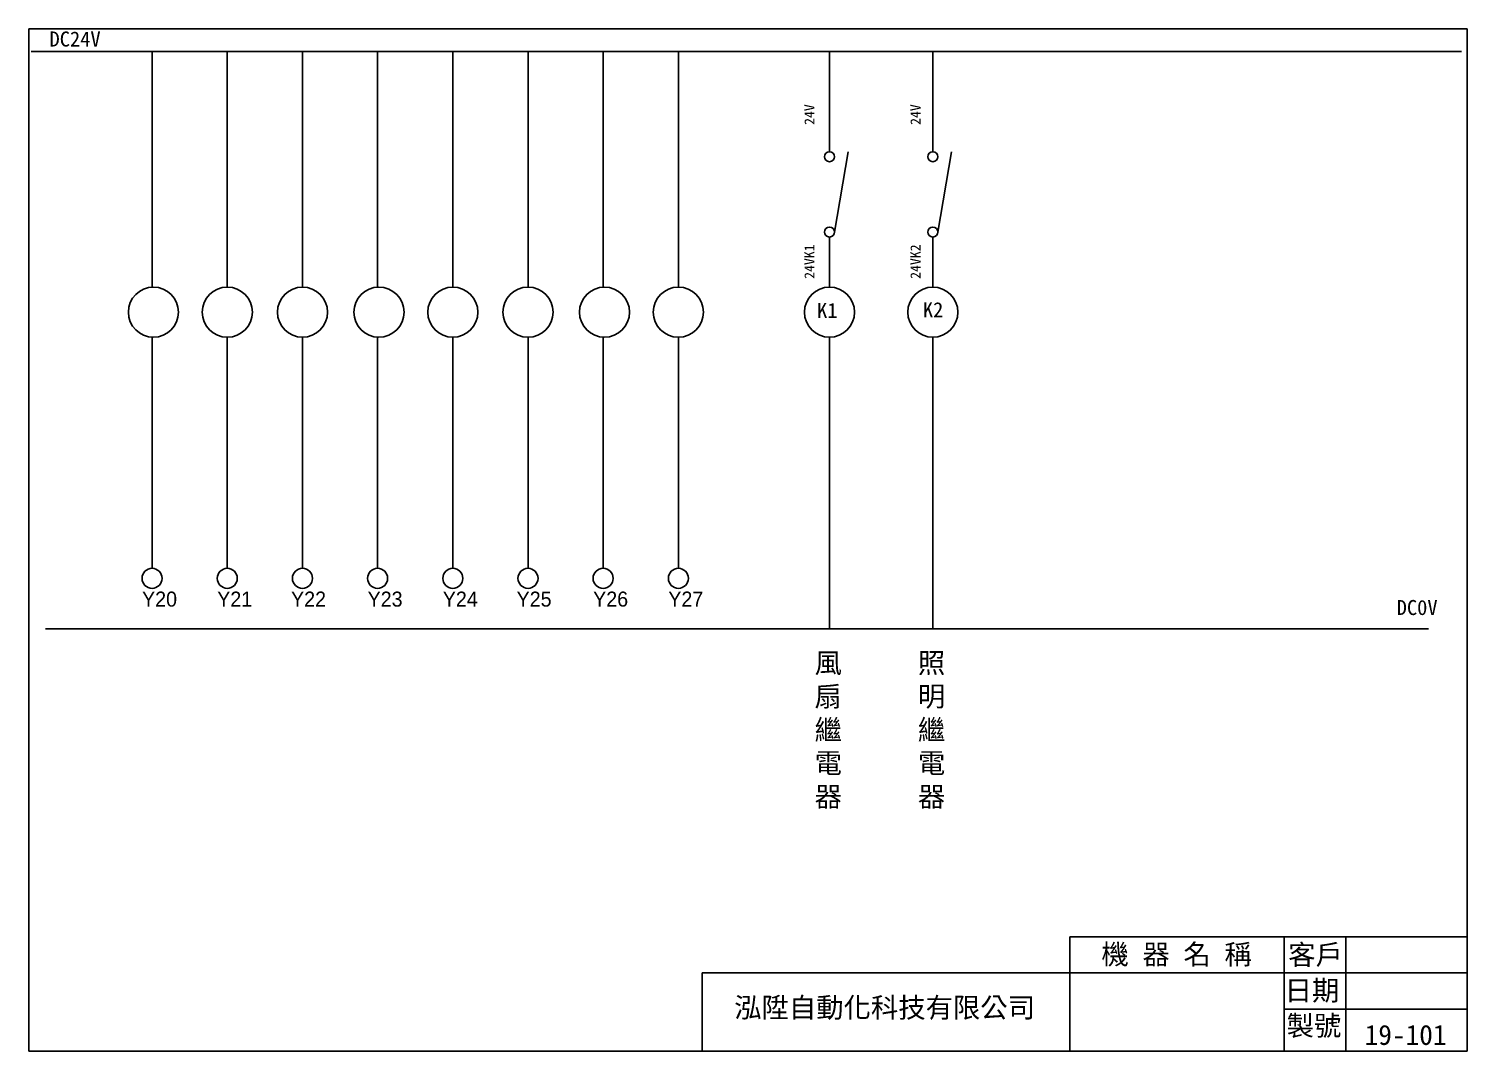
# Model space of a CAD drawing. Extents: x -3 to 1548, y -2 to 205.
# Drawn here: x 941 to 1228, y 0.9 to 204.9 of the extents above; entities that cross this region are included whole.
import ezdxf

# ---------------------------------------------------------------- set-up
doc = ezdxf.new("R2010")
doc.units = 0
doc.header["$MEASUREMENT"] = 0
doc.layers.add('DIM', color=6, linetype='CONTINUOUS')
doc.layers.add('圖框層', color=7, linetype='CONTINUOUS')
doc.styles.add('STYLE1', font='kaiu.ttf')
doc.styles.add('STYLE2', font='')
doc.styles.get('STYLE2').set_extended_font_data('PMingLiU')

msp = doc.modelspace()

# ---------------------------------------------------------------- linework, layer by layer
at = {"layer": 'DIM', "color": 6, "linetype": 'Continuous'}
for p, q in [((941.48, 200.38), (1226.87, 200.38)), ((965.59, 200.38), (965.59, 153.35)), ((980.59, 200.38), (980.59, 153.35)), ((995.59, 200.38), (995.59, 153.35)), ((1010.59, 200.38), (1010.59, 153.35)), ((1025.59, 200.38), (1025.59, 153.35)), ((1040.59, 200.38), (1040.59, 153.35)), ((1055.59, 200.38), (1055.59, 153.35)), ((1070.59, 200.38), (1070.59, 153.35)), ((1100.74, 200.38), (1226.87, 200.38)), ((1100.74, 200.38), (1100.74, 180.38)), ((1121.36, 200.38), (1121.36, 180.38)), ((1101.74, 164.35), (1104.49, 180.35)), ((1122.36, 164.35), (1125.1, 180.35)), ((1100.74, 153.35), (1100.74, 163.35)), ((1121.36, 153.35), (1121.36, 163.35)), ((965.59, 97.25), (965.59, 143.35)), ((965.59, 143.35), (965.59, 140.35)), ((980.59, 97.25), (980.59, 143.35)), ((980.59, 143.35), (980.59, 140.35)), ((995.59, 97.25), (995.59, 143.35)), ((995.59, 143.35), (995.59, 140.35)), ((1010.59, 97.25), (1010.59, 143.35)), ((1010.59, 143.35), (1010.59, 140.35)), ((1025.59, 97.25), (1025.59, 143.35)), ((1025.59, 143.35), (1025.59, 140.35)), ((1040.59, 97.25), (1040.59, 143.35)), ((1040.59, 143.35), (1040.59, 140.35)), ((1055.59, 97.25), (1055.59, 143.35)), ((1055.59, 143.35), (1055.59, 140.35)), ((1070.59, 97.25), (1070.59, 143.35)), ((1070.59, 143.35), (1070.59, 140.35)), ((1100.74, 85.16), (1100.74, 143.35)), ((1100.74, 143.35), (1100.74, 140.35)), ((1121.36, 85.16), (1121.36, 143.35)), ((1121.36, 143.35), (1121.36, 140.35)), ((944.34, 85.17), (1220.28, 85.17))]:
    msp.add_line(p, q, dxfattribs=at)
for centre, radius in [((1100.74, 179.38), 1), ((1121.36, 179.38), 1), ((1100.74, 164.35), 1), ((1121.36, 164.35), 1), ((965.85, 148.35), 5), ((980.59, 148.35), 5), ((995.59, 148.35), 5), ((1010.85, 148.35), 5), ((1025.59, 148.35), 5), ((1040.59, 148.35), 5), ((1055.85, 148.35), 5), ((1070.59, 148.35), 5), ((1100.74, 148.35), 5), ((1121.36, 148.35), 5), ((965.58, 95.25), 2), ((980.59, 95.25), 2), ((995.59, 95.25), 2), ((1010.58, 95.25), 2), ((1025.59, 95.25), 2), ((1040.59, 95.25), 2), ((1055.58, 95.25), 2), ((1070.59, 95.25), 2)]:
    msp.add_circle(centre, radius, dxfattribs=at)
at = {"layer": '圖框層', "color": 7}
for p, q in [((940.98, 204.9), (1227.98, 204.9)), ((940.98, 0.9), (940.98, 204.9)), ((1227.98, 0.9), (1227.98, 204.9)), ((1148.72, 23.75), (1227.98, 23.75)), ((1148.72, 23.75), (1148.72, 0.9)), ((1191.44, 0.9), (1191.44, 23.75)), ((1203.78, 0.9), (1203.78, 23.75)), ((1075.32, 16.54), (1075.32, 0.9)), ((1148.72, 16.54), (1075.32, 16.54)), ((1191.44, 16.54), (1148.72, 16.54)), ((1191.44, 16.54), (1227.98, 16.54)), ((1191.44, 9.32), (1227.98, 9.32)), ((940.98, 0.9), (1227.98, 0.9))]:
    msp.add_line(p, q, dxfattribs=at)

# ---------------------------------------------------------------- texts
at = {"layer": 'DIM', "color": 6, "linetype": 'Continuous', "style": 'STYLE1'}
for s, p in [('DC24V', (945.12, 201.36)), ('DC0V', (1213.91, 87.93))]:
    msp.add_text(s, height=3, dxfattribs=at).set_placement(p)
for s, p in [('24V', (1097.75, 185.72)), ('24V', (1118.9, 185.72)), ('24VK1', (1097.75, 155.01)), ('24VK2', (1118.9, 155.01))]:
    msp.add_text(s, height=2.018, rotation=90, dxfattribs=at).set_placement(p)
at = {"layer": 'DIM', "color": 163, "linetype": 'Continuous'}
for s, style, p in [('K1', 'STYLE1', (1098.26, 147.2)), ('K2', 'STYLE1', (1119.37, 147.34)), ('Y20', 'STYLE2', (963.58, 89.61)), ('Y21', 'STYLE2', (978.58, 89.61)), ('Y22', 'STYLE2', (993.31, 89.61)), ('Y23', 'STYLE2', (1008.58, 89.61)), ('Y24', 'STYLE2', (1023.58, 89.61)), ('Y25', 'STYLE2', (1038.31, 89.61)), ('Y26', 'STYLE2', (1053.58, 89.61)), ('Y27', 'STYLE2', (1068.58, 89.61))]:
    msp.add_text(s, height=3, dxfattribs=dict(at, style=style)).set_placement(p)
at = {"layer": 'DIM', "color": 4, "linetype": 'Continuous', "style": 'STYLE1'}
for s, p in [('機 器 名 稱', (1155, 18.24)), ('客戶', (1192.27, 18.16)), ('日期', (1191.56, 11.03)), ('泓陞自動化科技有限公司', (1081.73, 7.61)), ('製號', (1191.95, 4)), ('19-101', (1207.52, 2.16))]:
    msp.add_text(s, height=4, dxfattribs=at).set_placement(p)
at = {"layer": 'DIM', "color": 6, "linetype": 'Continuous', "char_height": 4, "width": 8.2698, "attachment_point": 1, "style": 'STYLE2'}
for s, insert in [('風扇繼電\\P器', (1097.77, 80.38)), ('照明繼電\\P器', (1118.38, 80.38))]:
    msp.add_mtext(s, dxfattribs=dict(at, insert=insert))

doc.saveas('drawing.dxf')
